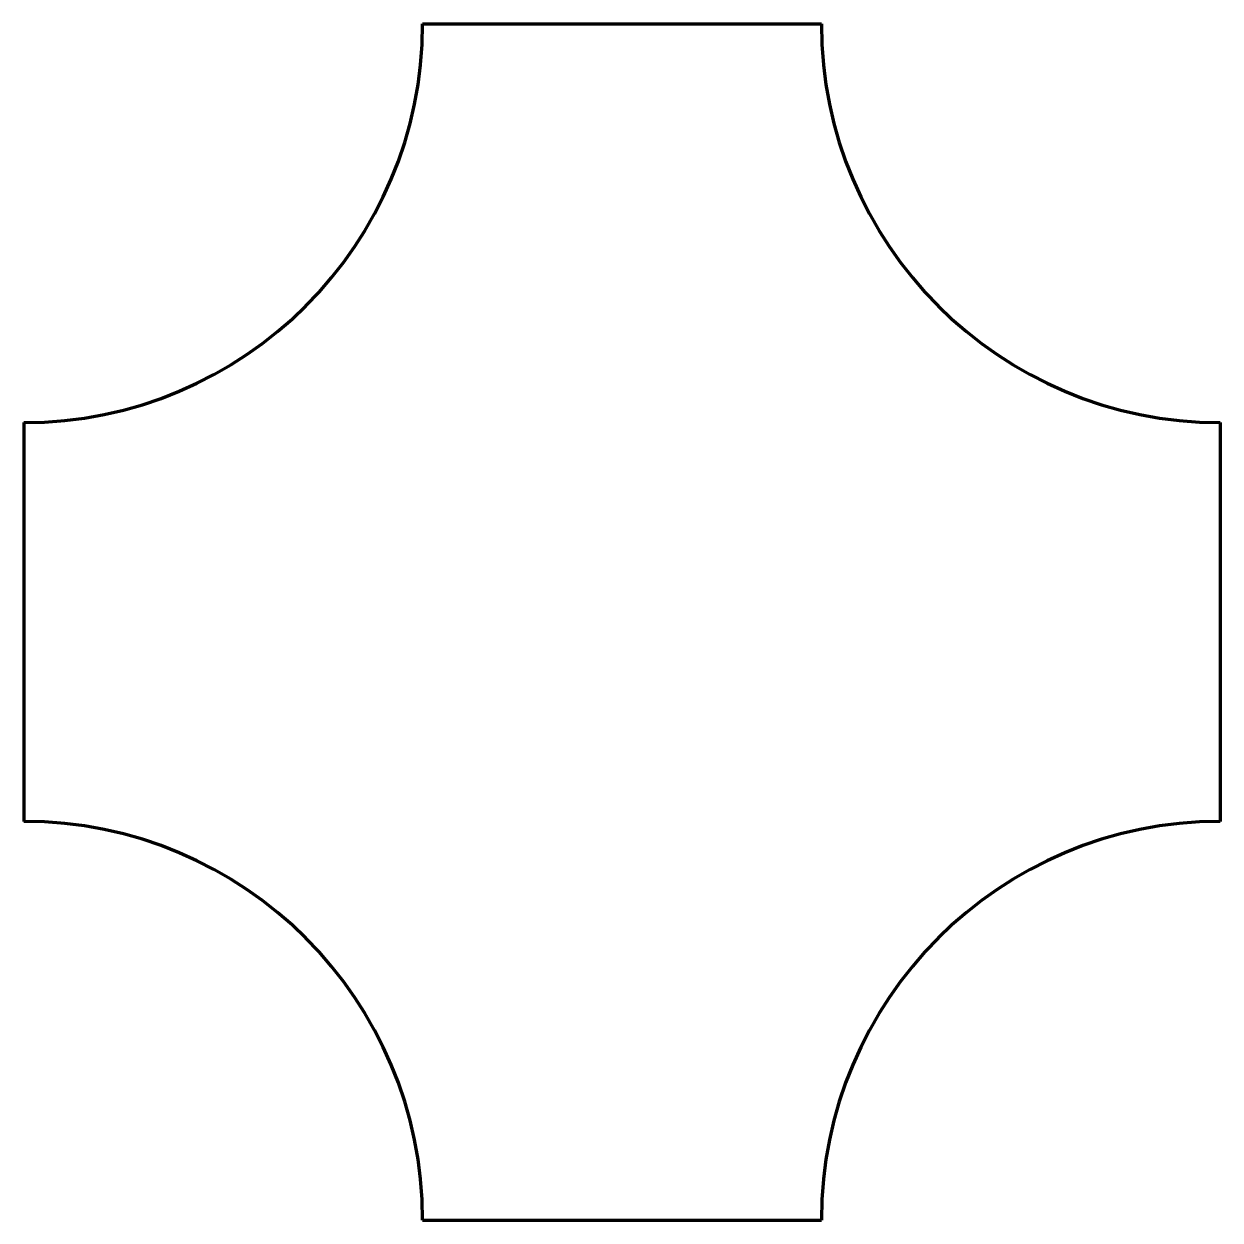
# Model space of a CAD drawing. Header units: inches. Extents: x -18 to 18, y -18 to 18.
import ezdxf

# ---------------------------------------------------------------- set-up
doc = ezdxf.new("R2010")
doc.units = ezdxf.units.IN
doc.header["$LTSCALE"] = 0.5
doc.header["$MEASUREMENT"] = 0

msp = doc.modelspace()

# ---------------------------------------------------------------- linework, layer by layer
at = {"linetype": 'Continuous', "lineweight": 100}
for p, q in [((-6, 18), (6, 18)), ((-18, 6), (-18, -6)), ((18, 6), (18, -6)), ((-6, -18), (6, -18))]:
    msp.add_line(p, q, dxfattribs=at)
for centre, start, end in [((-18, 18), 270, 0), ((18, 18), 180, 270), ((-18, -18), 0, 90), ((18, -18), 90, 180)]:
    msp.add_arc(centre, 12, start, end, dxfattribs=at)

doc.saveas('drawing.dxf')
